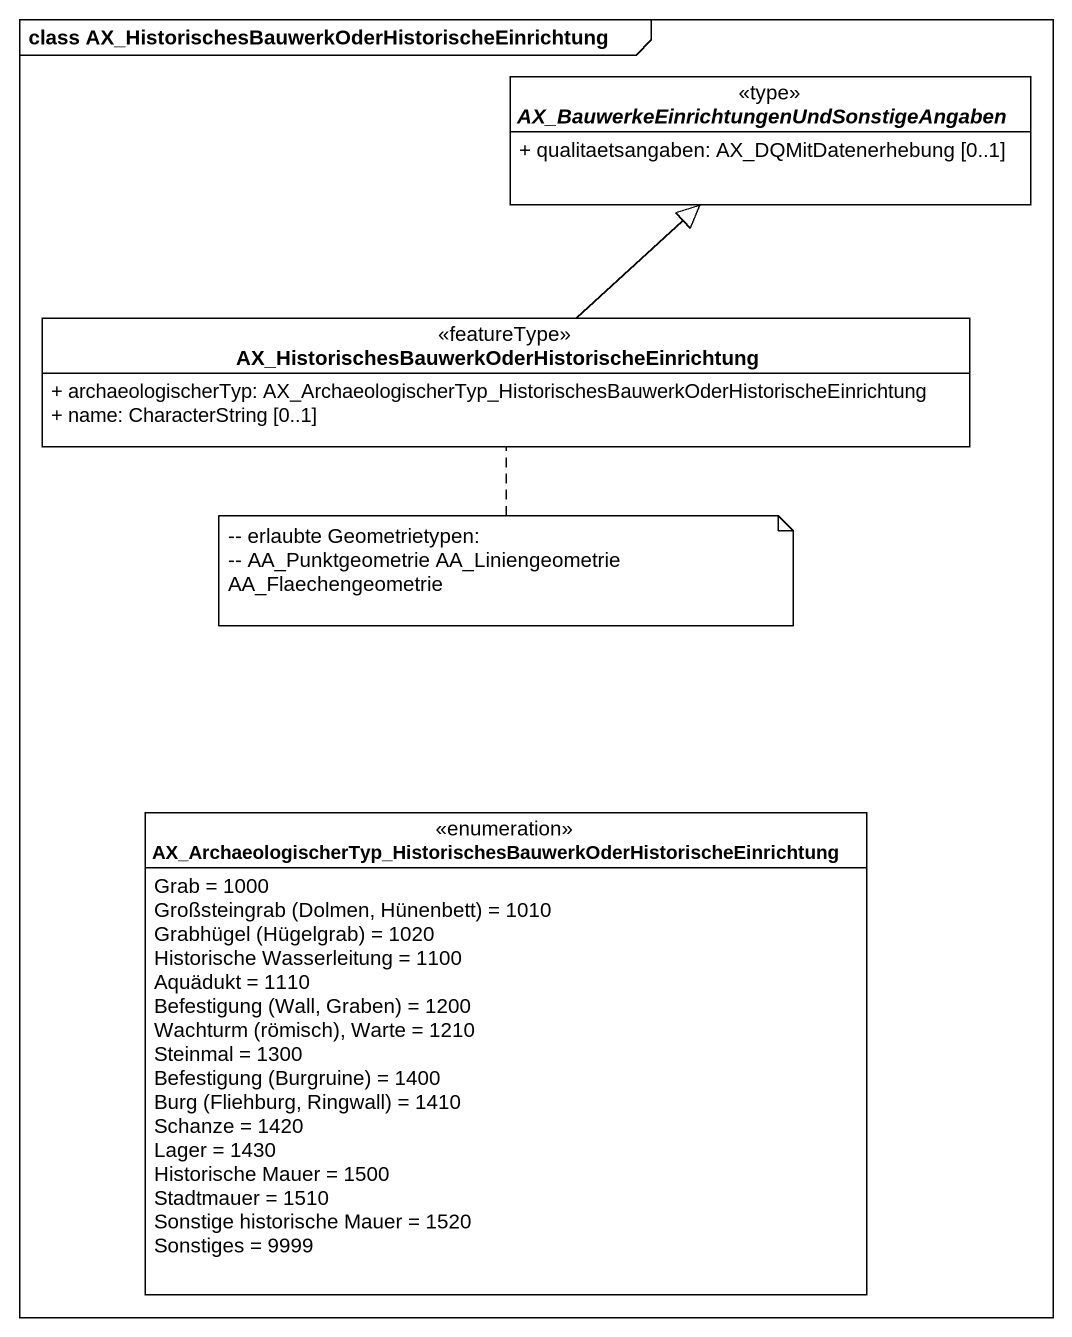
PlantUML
@startuml
mainframe class AX_HistorischesBauwerkOderHistorischeEinrichtung
hide circle
hide empty members
skinparam classAttributeIconSize 0
abstract class "AX_BauwerkeEinrichtungenUndSonstigeAngaben" as AX_BauwerkeEinrichtungenUndS <<type>> {
  + qualitaetsangaben: AX_DQMitDatenerhebung [0..1]
}
class "AX_HistorischesBauwerkOderHistorischeEinrichtung" as AX_HistorischesBauwerkOderHi <<featureType>> {
  + archaeologischerTyp: AX_ArchaeologischerTyp_HistorischesBauwerkOderHistorischeEinrichtung
  + name: CharacterString [0..1]
}
enum "AX_ArchaeologischerTyp_HistorischesBauwerkOderHistorischeEinrichtung" as AX_ArchaeologischerTyp {
  Grab = 1000
  {field} Großsteingrab (Dolmen, Hünenbett) = 1010
  {field} Grabhügel (Hügelgrab) = 1020
  Historische Wasserleitung = 1100
  Aquädukt = 1110
  {field} Befestigung (Wall, Graben) = 1200
  {field} Wachturm (römisch), Warte = 1210
  Steinmal = 1300
  {field} Befestigung (Burgruine) = 1400
  {field} Burg (Fliehburg, Ringwall) = 1410
  Schanze = 1420
  Lager = 1430
  Historische Mauer = 1500
  Stadtmauer = 1510
  Sonstige historische Mauer = 1520
  Sonstiges = 9999
}
AX_HistorischesBauwerkOderHi -up-|> AX_BauwerkeEinrichtungenUndS
note bottom of AX_HistorischesBauwerkOderHi
  ~-- erlaubte Geometrietypen:
  ~-- AA_Punktgeometrie AA_Liniengeometrie AA_Flaechengeometrie
end note
@enduml
